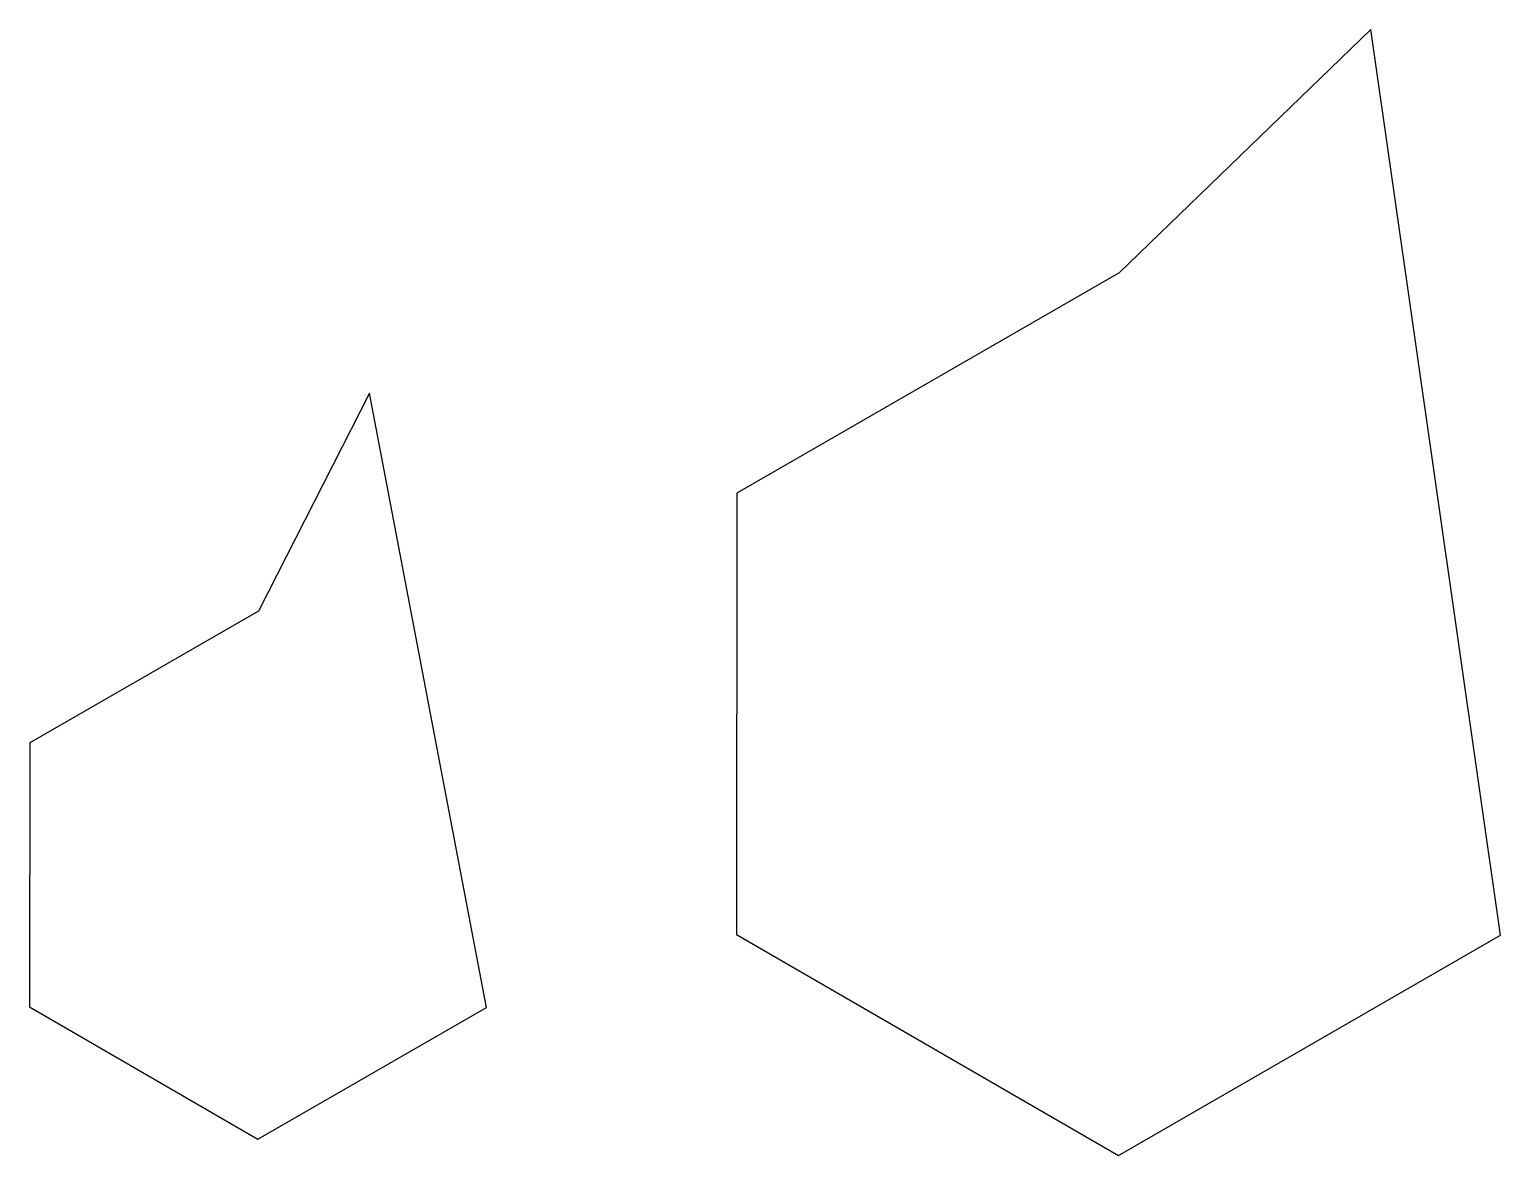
# Model space of a CAD drawing. Header units: inches. Extents: x 40 to 191, y 72 to 187.
import ezdxf

# ---------------------------------------------------------------- set-up
doc = ezdxf.new("R2010")
doc.units = ezdxf.units.IN
doc.header["$MEASUREMENT"] = 0

msp = doc.modelspace()

# ---------------------------------------------------------------- linework, layer by layer
for p, q in [((75.12, 150.03), (63.7, 127.64)), ((87.12, 86.95), (75.12, 150.03)), ((63.7, 127.64), (40.21, 114.12)), ((40.21, 114.12), (40.17, 87.02)), ((40.17, 87.02), (63.62, 73.43)), ((63.62, 73.43), (87.12, 86.95))]:
    msp.add_line(p, q)
msp.add_lwpolyline([(152.1, 162.38), (112.84, 139.75), (112.8, 94.44), (152.03, 71.75), (191.29, 94.37), (177.96, 187.36)], close=True)

doc.saveas('drawing.dxf')
